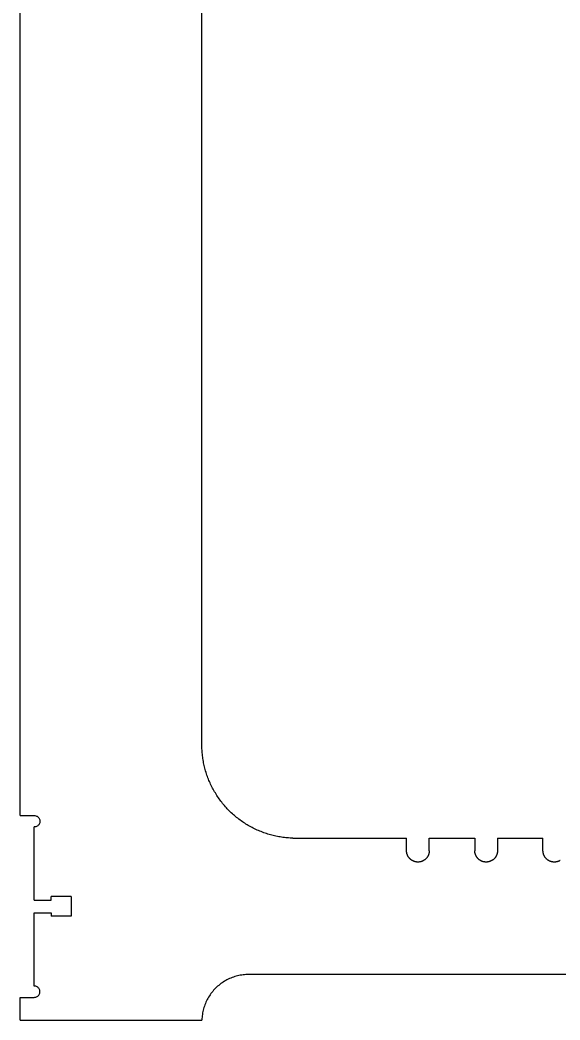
# Model space of a CAD drawing. Extents: x -81 to 81, y -45 to 45.
# Drawn here: x -30.37 to -18.5, y 0.81 to 22.81 of the extents above; entities that cross this region are included whole.
import ezdxf

# ---------------------------------------------------------------- set-up
doc = ezdxf.new("R2010")
doc.units = 0
doc.header["$MEASUREMENT"] = 0
doc.layers.get('0').update_dxf_attribs({"linetype": 'CONTINUOUS'})

msp = doc.modelspace()

# ---------------------------------------------------------------- linework, layer by layer
for p, q in [((-26.369, 6.812), (-26.367, 38.812)), ((-30.368, 5.31), (-30.366, 37.062)), ((-26.368, 6.781), (-26.369, 6.812)), ((-26.367, 6.75), (-26.368, 6.781)), ((-26.365, 6.719), (-26.367, 6.75)), ((-26.362, 6.688), (-26.365, 6.719)), ((-26.359, 6.657), (-26.362, 6.688)), ((-26.356, 6.626), (-26.359, 6.657)), ((-26.352, 6.595), (-26.356, 6.626)), ((-26.347, 6.564), (-26.352, 6.595)), ((-26.342, 6.533), (-26.347, 6.564)), ((-26.337, 6.502), (-26.342, 6.533)), ((-26.331, 6.472), (-26.337, 6.502)), ((-26.325, 6.441), (-26.331, 6.472)), ((-26.318, 6.411), (-26.325, 6.441)), ((-26.311, 6.38), (-26.318, 6.411)), ((-26.304, 6.35), (-26.311, 6.38)), ((-26.295, 6.32), (-26.304, 6.35)), ((-26.287, 6.29), (-26.295, 6.32)), ((-26.278, 6.26), (-26.287, 6.29)), ((-26.268, 6.231), (-26.278, 6.26)), ((-26.258, 6.201), (-26.268, 6.231)), ((-26.248, 6.172), (-26.258, 6.201)), ((-26.237, 6.142), (-26.248, 6.172)), ((-26.226, 6.113), (-26.237, 6.142)), ((-26.214, 6.084), (-26.226, 6.113)), ((-26.202, 6.056), (-26.214, 6.084)), ((-26.19, 6.027), (-26.202, 6.056)), ((-26.177, 5.999), (-26.19, 6.027)), ((-26.163, 5.971), (-26.177, 5.999)), ((-26.149, 5.943), (-26.163, 5.971)), ((-26.135, 5.915), (-26.149, 5.943)), ((-26.121, 5.887), (-26.135, 5.915)), ((-26.105, 5.86), (-26.121, 5.887)), ((-26.09, 5.833), (-26.105, 5.86)), ((-26.074, 5.806), (-26.09, 5.833)), ((-26.058, 5.78), (-26.074, 5.806)), ((-26.041, 5.753), (-26.058, 5.78)), ((-26.024, 5.727), (-26.041, 5.753)), ((-26.006, 5.702), (-26.024, 5.727)), ((-25.989, 5.676), (-26.006, 5.702)), ((-25.97, 5.651), (-25.989, 5.676)), ((-25.952, 5.626), (-25.97, 5.651)), ((-25.933, 5.601), (-25.952, 5.626)), ((-25.913, 5.577), (-25.933, 5.601)), ((-25.893, 5.553), (-25.913, 5.577)), ((-25.873, 5.529), (-25.893, 5.553)), ((-25.853, 5.505), (-25.873, 5.529)), ((-25.832, 5.482), (-25.853, 5.505)), ((-30.368, 5.31), (-30.056, 5.31)), ((-30.056, 5.31), (-30.04, 5.308)), ((-30.04, 5.308), (-30.024, 5.305)), ((-30.024, 5.305), (-30.008, 5.3)), ((-30.008, 5.3), (-29.993, 5.293)), ((-29.993, 5.293), (-29.98, 5.284)), ((-29.98, 5.284), (-29.968, 5.273)), ((-25.811, 5.459), (-25.832, 5.482)), ((-25.789, 5.437), (-25.811, 5.459)), ((-25.767, 5.414), (-25.789, 5.437)), ((-25.745, 5.393), (-25.767, 5.414)), ((-25.723, 5.371), (-25.745, 5.393)), ((-25.7, 5.35), (-25.723, 5.371)), ((-25.677, 5.329), (-25.7, 5.35)), ((-25.653, 5.308), (-25.677, 5.329)), ((-25.629, 5.288), (-25.653, 5.308)), ((-25.605, 5.269), (-25.629, 5.288)), ((-30.04, 5.061), (-30.056, 5.06)), ((-30.024, 5.064), (-30.04, 5.061)), ((-30.008, 5.069), (-30.024, 5.064)), ((-29.993, 5.076), (-30.008, 5.069)), ((-29.98, 5.085), (-29.993, 5.076)), ((-29.968, 5.096), (-29.98, 5.085)), ((-29.968, 5.273), (-29.957, 5.261)), ((-29.957, 5.108), (-29.968, 5.096)), ((-29.957, 5.261), (-29.948, 5.247)), ((-29.948, 5.122), (-29.957, 5.108)), ((-29.948, 5.247), (-29.94, 5.232)), ((-29.94, 5.137), (-29.948, 5.122)), ((-29.94, 5.232), (-29.935, 5.217)), ((-29.935, 5.152), (-29.94, 5.137)), ((-29.935, 5.217), (-29.932, 5.201)), ((-29.932, 5.168), (-29.935, 5.152)), ((-29.932, 5.201), (-29.931, 5.185)), ((-29.931, 5.185), (-29.932, 5.168)), ((-25.581, 5.249), (-25.605, 5.269)), ((-25.556, 5.23), (-25.581, 5.249)), ((-25.531, 5.211), (-25.556, 5.23)), ((-25.506, 5.193), (-25.531, 5.211)), ((-25.48, 5.175), (-25.506, 5.193)), ((-25.454, 5.158), (-25.48, 5.175)), ((-25.428, 5.141), (-25.454, 5.158)), ((-25.402, 5.124), (-25.428, 5.141)), ((-25.376, 5.108), (-25.402, 5.124)), ((-25.349, 5.092), (-25.376, 5.108)), ((-25.322, 5.076), (-25.349, 5.092)), ((-25.294, 5.061), (-25.322, 5.076)), ((-25.267, 5.046), (-25.294, 5.061)), ((-30.056, 3.45), (-30.056, 5.06)), ((-25.239, 5.032), (-25.267, 5.046)), ((-25.211, 5.018), (-25.239, 5.032)), ((-25.183, 5.005), (-25.211, 5.018)), ((-25.155, 4.992), (-25.183, 5.005)), ((-25.126, 4.979), (-25.155, 4.992)), ((-25.097, 4.967), (-25.126, 4.979)), ((-25.069, 4.956), (-25.097, 4.967)), ((-25.039, 4.944), (-25.069, 4.956)), ((-25.01, 4.933), (-25.039, 4.944)), ((-24.981, 4.923), (-25.01, 4.933)), ((-24.951, 4.913), (-24.981, 4.923)), ((-24.922, 4.904), (-24.951, 4.913)), ((-24.892, 4.895), (-24.922, 4.904)), ((-24.862, 4.886), (-24.892, 4.895)), ((-24.832, 4.878), (-24.862, 4.886)), ((-24.801, 4.87), (-24.832, 4.878)), ((-24.771, 4.863), (-24.801, 4.87)), ((-24.741, 4.856), (-24.771, 4.863)), ((-24.71, 4.85), (-24.741, 4.856)), ((-24.679, 4.844), (-24.71, 4.85)), ((-24.649, 4.839), (-24.679, 4.844)), ((-24.618, 4.834), (-24.649, 4.839)), ((-24.587, 4.83), (-24.618, 4.834)), ((-24.556, 4.826), (-24.587, 4.83)), ((-24.525, 4.822), (-24.556, 4.826)), ((-24.494, 4.819), (-24.525, 4.822)), ((-24.463, 4.817), (-24.494, 4.819)), ((-24.432, 4.815), (-24.463, 4.817)), ((-24.401, 4.813), (-24.432, 4.815)), ((-24.37, 4.812), (-24.401, 4.813)), ((-24.37, 4.812), (-21.87, 4.812)), ((-21.87, 4.537), (-21.87, 4.812)), ((-21.37, 4.812), (-20.37, 4.812)), ((-21.37, 4.537), (-21.37, 4.812)), ((-20.37, 4.812), (-20.37, 4.537)), ((-19.87, 4.812), (-18.87, 4.812)), ((-19.87, 4.812), (-19.87, 4.537)), ((-18.87, 4.537), (-18.87, 4.812)), ((-21.87, 4.529), (-21.87, 4.537)), ((-21.869, 4.521), (-21.87, 4.529)), ((-21.869, 4.513), (-21.869, 4.521)), ((-21.868, 4.506), (-21.869, 4.513)), ((-21.867, 4.498), (-21.868, 4.506)), ((-21.865, 4.49), (-21.867, 4.498)), ((-21.864, 4.482), (-21.865, 4.49)), ((-21.862, 4.475), (-21.864, 4.482)), ((-21.86, 4.467), (-21.862, 4.475)), ((-21.857, 4.46), (-21.86, 4.467)), ((-21.855, 4.452), (-21.857, 4.46)), ((-21.852, 4.445), (-21.855, 4.452)), ((-21.849, 4.438), (-21.852, 4.445)), ((-21.846, 4.43), (-21.849, 4.438)), ((-21.842, 4.423), (-21.846, 4.43)), ((-21.839, 4.416), (-21.842, 4.423)), ((-21.835, 4.41), (-21.839, 4.416)), ((-21.831, 4.403), (-21.835, 4.41)), ((-21.826, 4.396), (-21.831, 4.403)), ((-21.409, 4.403), (-21.413, 4.396)), ((-21.404, 4.41), (-21.409, 4.403)), ((-21.401, 4.416), (-21.404, 4.41)), ((-21.397, 4.423), (-21.401, 4.416)), ((-21.393, 4.43), (-21.397, 4.423)), ((-21.39, 4.438), (-21.393, 4.43)), ((-21.387, 4.445), (-21.39, 4.438)), ((-21.384, 4.452), (-21.387, 4.445)), ((-21.382, 4.46), (-21.384, 4.452)), ((-21.38, 4.467), (-21.382, 4.46)), ((-21.377, 4.475), (-21.38, 4.467)), ((-21.376, 4.482), (-21.377, 4.475)), ((-21.374, 4.49), (-21.376, 4.482)), ((-21.373, 4.498), (-21.374, 4.49)), ((-21.372, 4.505), (-21.373, 4.498)), ((-21.371, 4.513), (-21.372, 4.505)), ((-21.37, 4.521), (-21.371, 4.513)), ((-21.37, 4.537), (-21.37, 4.529)), ((-21.37, 4.529), (-21.37, 4.521)), ((-20.37, 4.529), (-20.37, 4.537)), ((-20.369, 4.521), (-20.37, 4.529)), ((-20.369, 4.513), (-20.369, 4.521)), ((-20.368, 4.505), (-20.369, 4.513)), ((-20.367, 4.498), (-20.368, 4.505)), ((-20.365, 4.49), (-20.367, 4.498)), ((-20.364, 4.482), (-20.365, 4.49)), ((-20.362, 4.475), (-20.364, 4.482)), ((-20.36, 4.467), (-20.362, 4.475)), ((-20.357, 4.459), (-20.36, 4.467)), ((-20.355, 4.452), (-20.357, 4.459)), ((-20.352, 4.445), (-20.355, 4.452)), ((-20.349, 4.437), (-20.352, 4.445)), ((-20.346, 4.43), (-20.349, 4.437)), ((-20.342, 4.423), (-20.346, 4.43)), ((-20.339, 4.416), (-20.342, 4.423)), ((-20.335, 4.409), (-20.339, 4.416)), ((-20.331, 4.403), (-20.335, 4.409)), ((-20.326, 4.396), (-20.331, 4.403)), ((-19.909, 4.403), (-19.913, 4.396)), ((-19.904, 4.409), (-19.909, 4.403)), ((-19.901, 4.416), (-19.904, 4.409)), ((-19.897, 4.423), (-19.901, 4.416)), ((-19.893, 4.43), (-19.897, 4.423)), ((-19.89, 4.437), (-19.893, 4.43)), ((-19.887, 4.445), (-19.89, 4.437)), ((-19.884, 4.452), (-19.887, 4.445)), ((-19.882, 4.459), (-19.884, 4.452)), ((-19.88, 4.467), (-19.882, 4.459)), ((-19.877, 4.475), (-19.88, 4.467)), ((-19.876, 4.482), (-19.877, 4.475)), ((-19.874, 4.49), (-19.876, 4.482)), ((-19.873, 4.498), (-19.874, 4.49)), ((-19.872, 4.505), (-19.873, 4.498)), ((-19.871, 4.513), (-19.872, 4.505)), ((-19.87, 4.521), (-19.871, 4.513)), ((-19.87, 4.537), (-19.87, 4.529)), ((-19.87, 4.529), (-19.87, 4.521)), ((-18.87, 4.529), (-18.87, 4.537)), ((-18.869, 4.521), (-18.87, 4.529)), ((-18.869, 4.513), (-18.869, 4.521)), ((-18.868, 4.505), (-18.869, 4.513)), ((-18.867, 4.498), (-18.868, 4.505)), ((-18.865, 4.49), (-18.867, 4.498)), ((-18.864, 4.482), (-18.865, 4.49)), ((-18.862, 4.474), (-18.864, 4.482)), ((-18.86, 4.467), (-18.862, 4.474)), ((-18.857, 4.459), (-18.86, 4.467)), ((-18.855, 4.452), (-18.857, 4.459)), ((-18.852, 4.445), (-18.855, 4.452)), ((-18.849, 4.437), (-18.852, 4.445)), ((-18.846, 4.43), (-18.849, 4.437)), ((-18.842, 4.423), (-18.846, 4.43)), ((-18.839, 4.416), (-18.842, 4.423)), ((-18.835, 4.409), (-18.839, 4.416)), ((-18.831, 4.403), (-18.835, 4.409)), ((-18.826, 4.396), (-18.831, 4.403)), ((-21.822, 4.39), (-21.826, 4.396)), ((-21.817, 4.384), (-21.822, 4.39)), ((-21.812, 4.378), (-21.817, 4.384)), ((-21.807, 4.372), (-21.812, 4.378)), ((-21.802, 4.366), (-21.807, 4.372)), ((-21.796, 4.36), (-21.802, 4.366)), ((-21.791, 4.355), (-21.796, 4.36)), ((-21.785, 4.349), (-21.791, 4.355)), ((-21.779, 4.344), (-21.785, 4.349)), ((-21.773, 4.339), (-21.779, 4.344)), ((-21.767, 4.335), (-21.773, 4.339)), ((-21.76, 4.33), (-21.767, 4.335)), ((-21.754, 4.326), (-21.76, 4.33)), ((-21.747, 4.322), (-21.754, 4.326)), ((-21.74, 4.318), (-21.747, 4.322)), ((-21.733, 4.314), (-21.74, 4.318)), ((-21.726, 4.311), (-21.733, 4.314)), ((-21.719, 4.307), (-21.726, 4.311)), ((-21.712, 4.304), (-21.719, 4.307)), ((-21.704, 4.302), (-21.712, 4.304)), ((-21.697, 4.299), (-21.704, 4.302)), ((-21.689, 4.297), (-21.697, 4.299)), ((-21.682, 4.295), (-21.689, 4.297)), ((-21.674, 4.293), (-21.682, 4.295)), ((-21.666, 4.291), (-21.674, 4.293)), ((-21.659, 4.29), (-21.666, 4.291)), ((-21.651, 4.289), (-21.659, 4.29)), ((-21.643, 4.288), (-21.651, 4.289)), ((-21.635, 4.287), (-21.643, 4.288)), ((-21.628, 4.287), (-21.635, 4.287)), ((-21.62, 4.287), (-21.628, 4.287)), ((-21.612, 4.287), (-21.62, 4.287)), ((-21.604, 4.287), (-21.612, 4.287)), ((-21.596, 4.288), (-21.604, 4.287)), ((-21.588, 4.289), (-21.596, 4.288)), ((-21.581, 4.29), (-21.588, 4.289)), ((-21.573, 4.291), (-21.581, 4.29)), ((-21.565, 4.293), (-21.573, 4.291)), ((-21.557, 4.295), (-21.565, 4.293)), ((-21.55, 4.297), (-21.557, 4.295)), ((-21.542, 4.299), (-21.55, 4.297)), ((-21.535, 4.302), (-21.542, 4.299)), ((-21.528, 4.304), (-21.535, 4.302)), ((-21.52, 4.307), (-21.528, 4.304)), ((-21.513, 4.311), (-21.52, 4.307)), ((-21.506, 4.314), (-21.513, 4.311)), ((-21.499, 4.318), (-21.506, 4.314)), ((-21.492, 4.322), (-21.499, 4.318)), ((-21.486, 4.326), (-21.492, 4.322)), ((-21.479, 4.33), (-21.486, 4.326)), ((-21.473, 4.335), (-21.479, 4.33)), ((-21.466, 4.339), (-21.473, 4.335)), ((-21.46, 4.344), (-21.466, 4.339)), ((-21.454, 4.349), (-21.46, 4.344)), ((-21.449, 4.355), (-21.454, 4.349)), ((-21.443, 4.36), (-21.449, 4.355)), ((-21.437, 4.366), (-21.443, 4.36)), ((-21.432, 4.372), (-21.437, 4.366)), ((-21.427, 4.377), (-21.432, 4.372)), ((-21.422, 4.384), (-21.427, 4.377)), ((-21.417, 4.39), (-21.422, 4.384)), ((-21.413, 4.396), (-21.417, 4.39)), ((-20.322, 4.39), (-20.326, 4.396)), ((-20.317, 4.384), (-20.322, 4.39)), ((-20.312, 4.377), (-20.317, 4.384)), ((-20.307, 4.371), (-20.312, 4.377)), ((-20.302, 4.366), (-20.307, 4.371)), ((-20.296, 4.36), (-20.302, 4.366)), ((-20.291, 4.355), (-20.296, 4.36)), ((-20.285, 4.349), (-20.291, 4.355)), ((-20.279, 4.344), (-20.285, 4.349)), ((-20.273, 4.339), (-20.279, 4.344)), ((-20.267, 4.334), (-20.273, 4.339)), ((-20.26, 4.33), (-20.267, 4.334)), ((-20.254, 4.326), (-20.26, 4.33)), ((-20.247, 4.322), (-20.254, 4.326)), ((-20.24, 4.318), (-20.247, 4.322)), ((-20.233, 4.314), (-20.24, 4.318)), ((-20.226, 4.311), (-20.233, 4.314)), ((-20.219, 4.307), (-20.226, 4.311)), ((-20.212, 4.304), (-20.219, 4.307)), ((-20.204, 4.302), (-20.212, 4.304)), ((-20.197, 4.299), (-20.204, 4.302)), ((-20.189, 4.297), (-20.197, 4.299)), ((-20.182, 4.295), (-20.189, 4.297)), ((-20.174, 4.293), (-20.182, 4.295)), ((-20.166, 4.291), (-20.174, 4.293)), ((-20.159, 4.29), (-20.166, 4.291)), ((-20.151, 4.289), (-20.159, 4.29)), ((-20.143, 4.288), (-20.151, 4.289)), ((-20.135, 4.287), (-20.143, 4.288)), ((-20.128, 4.287), (-20.135, 4.287)), ((-20.12, 4.287), (-20.128, 4.287)), ((-20.112, 4.287), (-20.12, 4.287)), ((-20.104, 4.287), (-20.112, 4.287)), ((-20.096, 4.288), (-20.104, 4.287)), ((-20.088, 4.289), (-20.096, 4.288)), ((-20.081, 4.29), (-20.088, 4.289)), ((-20.073, 4.291), (-20.081, 4.29)), ((-20.065, 4.293), (-20.073, 4.291)), ((-20.057, 4.295), (-20.065, 4.293)), ((-20.05, 4.297), (-20.057, 4.295)), ((-20.042, 4.299), (-20.05, 4.297)), ((-20.035, 4.302), (-20.042, 4.299)), ((-20.028, 4.304), (-20.035, 4.302)), ((-20.02, 4.307), (-20.028, 4.304)), ((-20.013, 4.311), (-20.02, 4.307)), ((-20.006, 4.314), (-20.013, 4.311)), ((-19.999, 4.318), (-20.006, 4.314)), ((-19.992, 4.322), (-19.999, 4.318)), ((-19.986, 4.326), (-19.992, 4.322)), ((-19.979, 4.33), (-19.986, 4.326)), ((-19.973, 4.334), (-19.979, 4.33)), ((-19.966, 4.339), (-19.973, 4.334)), ((-19.96, 4.344), (-19.966, 4.339)), ((-19.954, 4.349), (-19.96, 4.344)), ((-19.949, 4.354), (-19.954, 4.349)), ((-19.943, 4.36), (-19.949, 4.354)), ((-19.937, 4.366), (-19.943, 4.36)), ((-19.932, 4.371), (-19.937, 4.366)), ((-19.927, 4.377), (-19.932, 4.371)), ((-19.922, 4.383), (-19.927, 4.377)), ((-19.917, 4.39), (-19.922, 4.383)), ((-19.913, 4.396), (-19.917, 4.39)), ((-18.822, 4.39), (-18.826, 4.396)), ((-18.817, 4.383), (-18.822, 4.39)), ((-18.812, 4.377), (-18.817, 4.383)), ((-18.807, 4.371), (-18.812, 4.377)), ((-18.802, 4.365), (-18.807, 4.371)), ((-18.796, 4.36), (-18.802, 4.365)), ((-18.791, 4.354), (-18.796, 4.36)), ((-18.785, 4.349), (-18.791, 4.354)), ((-18.779, 4.344), (-18.785, 4.349)), ((-18.773, 4.339), (-18.779, 4.344)), ((-18.767, 4.334), (-18.773, 4.339)), ((-18.76, 4.33), (-18.767, 4.334)), ((-18.754, 4.326), (-18.76, 4.33)), ((-18.747, 4.321), (-18.754, 4.326)), ((-18.74, 4.318), (-18.747, 4.321)), ((-18.733, 4.314), (-18.74, 4.318)), ((-18.726, 4.31), (-18.733, 4.314)), ((-18.719, 4.307), (-18.726, 4.31)), ((-18.712, 4.304), (-18.719, 4.307)), ((-18.704, 4.301), (-18.712, 4.304)), ((-18.697, 4.299), (-18.704, 4.301)), ((-18.689, 4.297), (-18.697, 4.299)), ((-18.682, 4.294), (-18.689, 4.297)), ((-18.674, 4.293), (-18.682, 4.294)), ((-18.666, 4.291), (-18.674, 4.293)), ((-18.659, 4.29), (-18.666, 4.291)), ((-18.651, 4.289), (-18.659, 4.29)), ((-18.643, 4.288), (-18.651, 4.289)), ((-18.635, 4.287), (-18.643, 4.288)), ((-18.628, 4.287), (-18.635, 4.287)), ((-18.62, 4.287), (-18.628, 4.287)), ((-18.612, 4.287), (-18.62, 4.287)), ((-18.604, 4.287), (-18.612, 4.287)), ((-18.596, 4.288), (-18.604, 4.287)), ((-18.588, 4.289), (-18.596, 4.288)), ((-18.581, 4.29), (-18.588, 4.289)), ((-18.573, 4.291), (-18.581, 4.29)), ((-18.565, 4.293), (-18.573, 4.291)), ((-18.557, 4.294), (-18.565, 4.293)), ((-18.55, 4.297), (-18.557, 4.294)), ((-18.542, 4.299), (-18.55, 4.297)), ((-18.535, 4.301), (-18.542, 4.299)), ((-18.528, 4.304), (-18.535, 4.301)), ((-18.52, 4.307), (-18.528, 4.304)), ((-18.513, 4.31), (-18.52, 4.307)), ((-18.506, 4.314), (-18.513, 4.31)), ((-18.499, 4.318), (-18.506, 4.314)), ((-18.492, 4.321), (-18.499, 4.318)), ((-29.681, 3.45), (-29.681, 3.531)), ((-29.244, 3.531), (-29.681, 3.531)), ((-29.244, 3.531), (-29.244, 3.094)), ((-30.056, 3.45), (-29.681, 3.45)), ((-30.056, 3.169), (-29.681, 3.169)), ((-30.056, 1.56), (-30.056, 3.169)), ((-29.681, 3.169), (-29.681, 3.094)), ((-29.244, 3.094), (-29.681, 3.094)), ((-25.646, 1.766), (-25.675, 1.757)), ((-25.616, 1.775), (-25.646, 1.766)), ((-25.586, 1.783), (-25.616, 1.775)), ((-25.555, 1.79), (-25.586, 1.783)), ((-25.525, 1.796), (-25.555, 1.79)), ((-25.494, 1.801), (-25.525, 1.796)), ((-25.463, 1.805), (-25.494, 1.801)), ((-25.432, 1.808), (-25.463, 1.805)), ((-25.401, 1.811), (-25.432, 1.808)), ((-25.37, 1.812), (-25.401, 1.811)), ((-10.371, 1.811), (-25.37, 1.812)), ((-30.04, 1.558), (-30.056, 1.56)), ((-30.024, 1.555), (-30.04, 1.558)), ((-30.008, 1.55), (-30.024, 1.555)), ((-29.994, 1.543), (-30.008, 1.55)), ((-29.98, 1.534), (-29.994, 1.543)), ((-26.023, 1.554), (-26.046, 1.533)), ((-26, 1.574), (-26.023, 1.554)), ((-25.975, 1.594), (-26, 1.574)), ((-25.951, 1.613), (-25.975, 1.594)), ((-25.925, 1.631), (-25.951, 1.613)), ((-25.899, 1.648), (-25.925, 1.631)), ((-25.873, 1.664), (-25.899, 1.648)), ((-25.846, 1.68), (-25.873, 1.664)), ((-25.818, 1.695), (-25.846, 1.68)), ((-25.791, 1.709), (-25.818, 1.695)), ((-25.762, 1.722), (-25.791, 1.709)), ((-25.734, 1.735), (-25.762, 1.722)), ((-25.705, 1.746), (-25.734, 1.735)), ((-25.675, 1.757), (-25.705, 1.746)), ((-30.008, 1.319), (-29.994, 1.326)), ((-29.994, 1.326), (-29.98, 1.335)), ((-29.968, 1.523), (-29.98, 1.534)), ((-29.98, 1.335), (-29.968, 1.346)), ((-29.957, 1.511), (-29.968, 1.523)), ((-29.968, 1.346), (-29.957, 1.358)), ((-29.948, 1.497), (-29.957, 1.511)), ((-29.957, 1.358), (-29.948, 1.372)), ((-29.941, 1.482), (-29.948, 1.497)), ((-29.948, 1.372), (-29.941, 1.387)), ((-29.936, 1.467), (-29.941, 1.482)), ((-29.941, 1.387), (-29.936, 1.402)), ((-29.932, 1.451), (-29.936, 1.467)), ((-29.936, 1.402), (-29.932, 1.418)), ((-29.931, 1.435), (-29.932, 1.451)), ((-29.932, 1.418), (-29.931, 1.435)), ((-26.206, 1.342), (-26.222, 1.315)), ((-26.188, 1.368), (-26.206, 1.342)), ((-26.17, 1.393), (-26.188, 1.368)), ((-26.151, 1.418), (-26.17, 1.393)), ((-26.132, 1.442), (-26.151, 1.418)), ((-26.111, 1.466), (-26.132, 1.442)), ((-26.09, 1.489), (-26.111, 1.466)), ((-26.069, 1.511), (-26.09, 1.489)), ((-26.046, 1.533), (-26.069, 1.511)), ((-30.369, 0.812), (-30.369, 1.31)), ((-30.369, 1.31), (-30.056, 1.31)), ((-30.056, 1.31), (-30.04, 1.311)), ((-30.04, 1.311), (-30.024, 1.314)), ((-30.024, 1.314), (-30.008, 1.319)), ((-26.314, 1.118), (-26.324, 1.088)), ((-26.304, 1.147), (-26.314, 1.118)), ((-26.292, 1.176), (-26.304, 1.147)), ((-26.28, 1.205), (-26.292, 1.176)), ((-26.267, 1.233), (-26.28, 1.205)), ((-26.253, 1.261), (-26.267, 1.233)), ((-26.238, 1.288), (-26.253, 1.261)), ((-26.222, 1.315), (-26.238, 1.288)), ((-26.363, 0.905), (-26.366, 0.874)), ((-26.359, 0.936), (-26.363, 0.905)), ((-26.354, 0.967), (-26.359, 0.936)), ((-26.348, 0.998), (-26.354, 0.967)), ((-26.341, 1.028), (-26.348, 0.998)), ((-26.333, 1.058), (-26.341, 1.028)), ((-26.324, 1.088), (-26.333, 1.058)), ((-30.369, 0.812), (-26.37, 0.812)), ((-26.369, 0.843), (-26.37, 0.812)), ((-26.366, 0.874), (-26.369, 0.843))]:
    msp.add_line(p, q)

doc.saveas('drawing.dxf')
